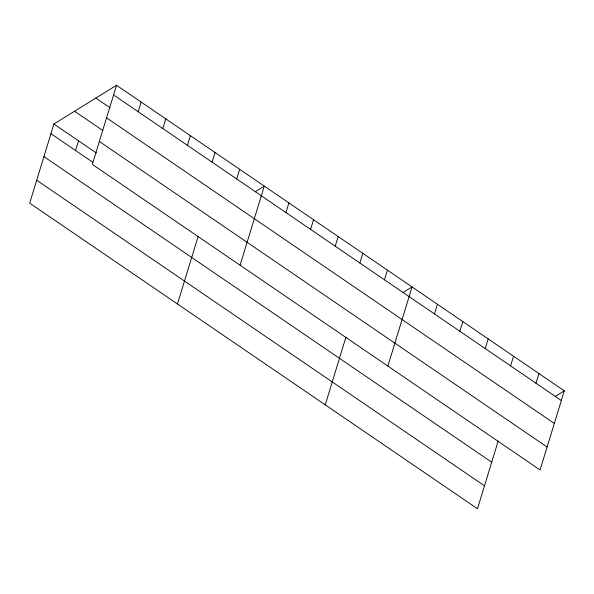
<?xml version="1.0" encoding="UTF-8"?>
<svg xmlns="http://www.w3.org/2000/svg" width="594" height="594" viewBox="0 0 594 594"><rect width="100%" height="100%" fill="white"/><g stroke="black" fill="none" stroke-linecap="round" stroke-linejoin="round"><path stroke-width="0.89" d="M116.521 85.261L92.33 164.382L540.109 469.973L564.3 390.852L116.521 85.261L53.891 124.027L29.7 203.148L477.479 508.739L498.173 441.045M75.564 150.497L78.519 140.83M138.194 111.731L141.149 102.071M162.823 128.542L165.778 118.874M187.452 145.352L190.407 135.684M212.08 162.155L215.035 152.495M177.465 303.994L198.166 236.301M236.702 178.965L239.657 169.297M240.095 265.228L264.285 186.108L255.101 191.795M285.959 212.578L288.914 202.918M310.588 229.388L313.543 219.721M335.216 246.198L338.172 236.531M359.845 263.001L362.8 253.341M325.237 404.841L345.931 337.147M384.474 279.811L387.429 270.144M387.867 366.075L412.058 286.954L402.866 292.642M434.474 313.936L437.429 304.269M459.845 331.252L462.8 321.584M485.224 348.567L488.179 338.907M510.595 365.889L513.55 356.222M535.974 383.204L538.929 373.537M555.115 396.54L564.3 390.852M113.565 94.929L561.345 400.519M95.849 98.055L110.031 107.729M106.556 117.85L554.336 423.44M74.554 111.234L102.918 130.583M99.339 141.461L547.119 447.052M53.891 124.027L96.428 153.059M50.935 133.687L92.731 162.214M43.926 156.608L491.706 462.206M36.709 180.227L484.489 485.818"/></g></svg>
